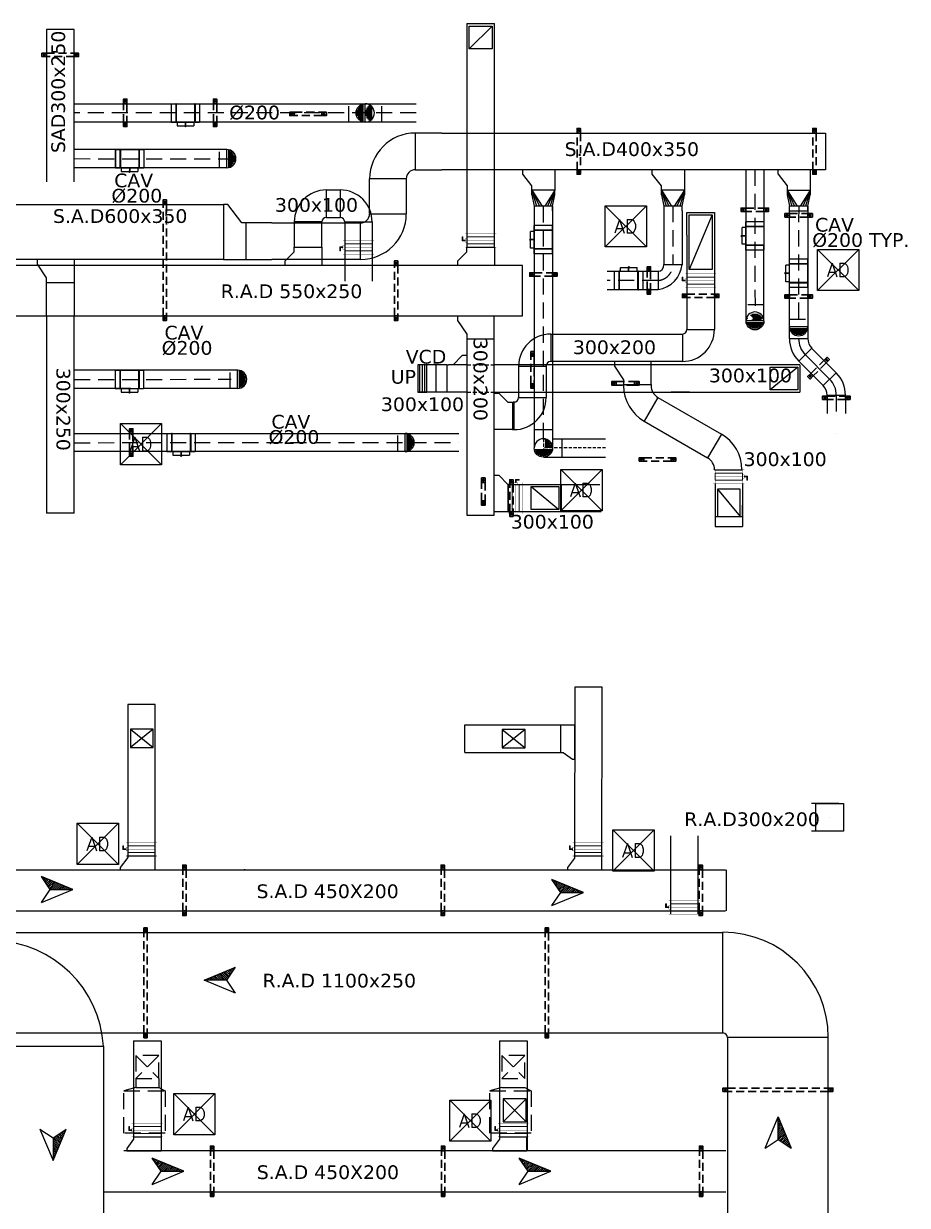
# Model space of a CAD drawing. Header units: millimetres. Extents: x -5691 to 38661, y 27321 to 65085.
# Drawn here: x 29012 to 38661, y 38248 to 51156 of the extents above; entities that cross this region are included whole.
import ezdxf
from ezdxf.enums import TextEntityAlignment as Align

# ---------------------------------------------------------------- set-up
doc = ezdxf.new("R2010")
doc.units = ezdxf.units.MM
doc.header["$LTSCALE"] = 700
doc.header["$MEASUREMENT"] = 0
for name, pattern in [('CENTER', [2, 1.25, -0.25, 0.25, -0.25]), ('CENTER2', [1.125, 0.75, -0.125, 0.125, -0.125]), ('HIDDEN', [0.375, 0.25, -0.125])]:
    doc.linetypes.add(name, pattern=pattern)
for name, color, linetype in [('Access Door', 7, 'Continuous'), ('ahu07', 3, 'CENTER'), ('ahu8r', 1, 'Continuous'), ('CAV', 4, 'Continuous'), ('duct size', 7, 'Continuous'), ('M-AC-DIFFUSER', 3, 'Continuous'), ('Return Ahu-03', 1, 'Continuous'), ('Return Ahu-05', 1, 'Continuous'), ('Supply Ahu-04', 3, 'Continuous'), ('Supply Ahu-05', 3, 'Continuous'), ('Supply Ahu-06', 3, 'Continuous')]:
    doc.layers.add(name, color=color, linetype=linetype)
doc.layers.add('SA-HANGERS', color=21, linetype='Continuous', lineweight=30)
doc.layers.add('VCD', color=1, linetype='Continuous', lineweight=20)
doc.styles.add('AC-TEXT', font='ROMANS.SHX', dxfattribs={"height": 200})
doc.styles.add('VERDANA', font='verdana.ttf')

# ---------------------------------------------------------------- blocks, each defined once
blk = doc.blocks.new('*U69')
for p, q in [((0, 0), (0, 37)), ((1100, 0), (1100, 37))]:
    blk.add_line(p, q)
for points in [[(0, 0), (-50, 0), (-50, 37), (0, 37)], [(1100, 37), (1150, 37), (1150, 0), (1100, 0)]]:
    blk.add_lwpolyline(points)
at = {"linetype": 'HIDDEN', "ltscale": 0.5}
for points in [[(0, 37), (1100, 37)], [(1100, 0), (0, 0)]]:
    blk.add_lwpolyline(points, dxfattribs=at)
for centre in [(-25, 18), (1125, 18)]:
    blk.add_circle(centre, 8.44)
blk = doc.blocks.new('*U23')
for p, q in [((0, 0), (0, 37)), ((1100, 0), (1100, 37))]:
    blk.add_line(p, q)
for points in [[(0, 0), (-50, 0), (-50, 37), (0, 37)], [(1100, 37), (1150, 37), (1150, 0), (1100, 0)]]:
    blk.add_lwpolyline(points)
at = {"linetype": 'HIDDEN', "ltscale": 0.5}
for points in [[(0, 37), (1100, 37)], [(1100, 0), (0, 0)]]:
    blk.add_lwpolyline(points, dxfattribs=at)
for centre in [(-25, 18), (1125, 18)]:
    blk.add_circle(centre, 8.44)
blk = doc.blocks.new('*U25')
for p, q in [((0, 0), (0, 37)), ((200, 0), (200, 37))]:
    blk.add_line(p, q)
for points in [[(0, 0), (-50, 0), (-50, 37), (0, 37)], [(200, 37), (250, 37), (250, 0), (200, 0)]]:
    blk.add_lwpolyline(points)
at = {"linetype": 'HIDDEN', "ltscale": 0.5}
for points in [[(0, 37), (200, 37)], [(200, 0), (0, 0)]]:
    blk.add_lwpolyline(points, dxfattribs=at)
for centre in [(-25, 18), (225, 18)]:
    blk.add_circle(centre, 8.44)
blk = doc.blocks.new('*U22')
for p, q in [((0, 0), (0, 37)), ((550, 0), (550, 37))]:
    blk.add_line(p, q)
for points in [[(0, 0), (-50, 0), (-50, 37), (0, 37)], [(550, 37), (600, 37), (600, 0), (550, 0)]]:
    blk.add_lwpolyline(points)
at = {"linetype": 'HIDDEN', "ltscale": 0.5}
for points in [[(0, 37), (550, 37)], [(550, 0), (0, 0)]]:
    blk.add_lwpolyline(points, dxfattribs=at)
for centre in [(-25, 18), (575, 18)]:
    blk.add_circle(centre, 8.44)
blk = doc.blocks.new('*U27')
for p, q in [((0, 0), (0, 37)), ((1216, 0), (1216, 37))]:
    blk.add_line(p, q)
for points in [[(0, 0), (-50, 0), (-50, 37), (0, 37)], [(1216, 37), (1266, 37), (1266, 0), (1216, 0)]]:
    blk.add_lwpolyline(points)
at = {"linetype": 'HIDDEN', "ltscale": 0.5}
for points in [[(0, 37), (1216, 37)], [(1216, 0), (0, 0)]]:
    blk.add_lwpolyline(points, dxfattribs=at)
for centre in [(-25, 18), (1241, 18)]:
    blk.add_circle(centre, 8.44)
blk = doc.blocks.new('*U28')
for p, q in [((0, 0), (0, 37)), ((300, 0), (300, 37))]:
    blk.add_line(p, q)
for points in [[(0, 0), (-50, 0), (-50, 37), (0, 37)], [(300, 37), (350, 37), (350, 0), (300, 0)]]:
    blk.add_lwpolyline(points)
at = {"linetype": 'HIDDEN', "ltscale": 0.5}
for points in [[(0, 37), (300, 37)], [(300, 0), (0, 0)]]:
    blk.add_lwpolyline(points, dxfattribs=at)
for centre in [(-25, 18), (325, 18)]:
    blk.add_circle(centre, 8.44)
blk = doc.blocks.new('*U29')
for p, q in [((0, 0), (0, 37)), ((200, 0), (200, 37))]:
    blk.add_line(p, q)
for points in [[(0, 0), (-50, 0), (-50, 37), (0, 37)], [(200, 37), (250, 37), (250, 0), (200, 0)]]:
    blk.add_lwpolyline(points)
at = {"linetype": 'HIDDEN', "ltscale": 0.5}
for points in [[(0, 37), (200, 37)], [(200, 0), (0, 0)]]:
    blk.add_lwpolyline(points, dxfattribs=at)
for centre in [(-25, 18), (225, 18)]:
    blk.add_circle(centre, 8.44)
blk = doc.blocks.new('*U30')
for p, q in [((0, 0), (0, 37)), ((400, 0), (400, 37))]:
    blk.add_line(p, q)
for points in [[(0, 0), (-50, 0), (-50, 37), (0, 37)], [(400, 37), (450, 37), (450, 0), (400, 0)]]:
    blk.add_lwpolyline(points)
at = {"linetype": 'HIDDEN', "ltscale": 0.5}
for points in [[(0, 37), (400, 37)], [(400, 0), (0, 0)]]:
    blk.add_lwpolyline(points, dxfattribs=at)
for centre in [(-25, 18), (425, 18)]:
    blk.add_circle(centre, 8.44)
blk = doc.blocks.new('*U32')
for p, q in [((0, 0), (0, 37)), ((300, 0), (300, 37))]:
    blk.add_line(p, q)
for points in [[(0, 0), (-50, 0), (-50, 37), (0, 37)], [(300, 37), (350, 37), (350, 0), (300, 0)]]:
    blk.add_lwpolyline(points)
at = {"linetype": 'HIDDEN', "ltscale": 0.5}
for points in [[(0, 37), (300, 37)], [(300, 0), (0, 0)]]:
    blk.add_lwpolyline(points, dxfattribs=at)
for centre in [(-25, 18), (325, 18)]:
    blk.add_circle(centre, 8.44)
blk = doc.blocks.new('*U33')
for p, q in [((0, 0), (0, 37)), ((200, 0), (200, 37))]:
    blk.add_line(p, q)
for points in [[(0, 0), (-50, 0), (-50, 37), (0, 37)], [(200, 37), (250, 37), (250, 0), (200, 0)]]:
    blk.add_lwpolyline(points)
at = {"linetype": 'HIDDEN', "ltscale": 0.5}
for points in [[(0, 37), (200, 37)], [(200, 0), (0, 0)]]:
    blk.add_lwpolyline(points, dxfattribs=at)
for centre in [(-25, 18), (225, 18)]:
    blk.add_circle(centre, 8.44)
blk = doc.blocks.new('*U31')
for p, q in [((0, 0), (0, 37)), ((300, 0), (300, 37))]:
    blk.add_line(p, q)
for points in [[(0, 0), (-50, 0), (-50, 37), (0, 37)], [(300, 37), (350, 37), (350, 0), (300, 0)]]:
    blk.add_lwpolyline(points)
at = {"linetype": 'HIDDEN', "ltscale": 0.5}
for points in [[(0, 37), (300, 37)], [(300, 0), (0, 0)]]:
    blk.add_lwpolyline(points, dxfattribs=at)
for centre in [(-25, 18), (325, 18)]:
    blk.add_circle(centre, 8.44)
blk = doc.blocks.new('*U34')
for p, q in [((0, 0), (0, 37)), ((300, 0), (300, 37))]:
    blk.add_line(p, q)
for points in [[(0, 0), (-50, 0), (-50, 37), (0, 37)], [(300, 37), (350, 37), (350, 0), (300, 0)]]:
    blk.add_lwpolyline(points)
at = {"linetype": 'HIDDEN', "ltscale": 0.5}
for points in [[(0, 37), (300, 37)], [(300, 0), (0, 0)]]:
    blk.add_lwpolyline(points, dxfattribs=at)
for centre in [(-25, 18), (325, 18)]:
    blk.add_circle(centre, 8.44)
blk = doc.blocks.new('*U35')
for p, q in [((0, 0), (0, 37)), ((200, 0), (200, 37))]:
    blk.add_line(p, q)
for points in [[(0, 0), (-50, 0), (-50, 37), (0, 37)], [(200, 37), (250, 37), (250, 0), (200, 0)]]:
    blk.add_lwpolyline(points)
at = {"linetype": 'HIDDEN', "ltscale": 0.5}
for points in [[(0, 37), (200, 37)], [(200, 0), (0, 0)]]:
    blk.add_lwpolyline(points, dxfattribs=at)
for centre in [(-25, 18), (225, 18)]:
    blk.add_circle(centre, 8.44)
blk = doc.blocks.new('*U83')
for p, q in [((0, 0), (0, 37)), ((200, 0), (200, 37))]:
    blk.add_line(p, q)
for points in [[(0, 0), (-50, 0), (-50, 37), (0, 37)], [(200, 37), (250, 37), (250, 0), (200, 0)]]:
    blk.add_lwpolyline(points)
at = {"linetype": 'HIDDEN', "ltscale": 0.5}
for points in [[(0, 37), (200, 37)], [(200, 0), (0, 0)]]:
    blk.add_lwpolyline(points, dxfattribs=at)
for centre in [(-25, 18), (225, 18)]:
    blk.add_circle(centre, 8.44)
blk = doc.blocks.new('*U68')
for p, q in [((0, 0), (0, 37)), ((450, 0), (450, 37))]:
    blk.add_line(p, q)
for points in [[(0, 0), (-50, 0), (-50, 37), (0, 37)], [(450, 37), (500, 37), (500, 0), (450, 0)]]:
    blk.add_lwpolyline(points)
at = {"linetype": 'HIDDEN', "ltscale": 0.5}
for points in [[(0, 37), (450, 37)], [(450, 0), (0, 0)]]:
    blk.add_lwpolyline(points, dxfattribs=at)
for centre in [(-25, 18), (475, 18)]:
    blk.add_circle(centre, 8.44)
blk = doc.blocks.new('AROW')
h = blk.add_hatch()
h.set_pattern_fill('ANSI31,_O', color=8, scale=33.381621)
h.set_pattern_definition([(45, (-361.5264, -565.2318), (-2.950546, 2.950546), [])])
h.paths.add_polyline_path([(34.3, 0), (-34.3, 0), (-61.1, 39.7)])
for p, q in [((-34.3, 0), (-61.1, 39.7)), ((34.3, 0), (-61.1, 39.7)), ((-61.1, -39.7), (-34.3, 0)), ((-61.1, -39.7), (34.3, 0)), ((-34.3, 0), (34.3, 0))]:
    blk.add_line(p, q)
blk = doc.blocks.new('*U89')
at = {"linetype": 'Continuous'}
for points in [[(-25, 20), (-25, 30), (-60, 30), (-60, 75), (-70, 75), (-70, 20), (-25, 20)], [(400, 75), (0, 75), (0, -25), (400, -25)]]:
    blk.add_lwpolyline(points, close=True, dxfattribs=at)
at = {"linetype": 'Continuous', "const_width": 5}
for points in [[(400, -75), (400, -75), (-25, -75), (0, -75), (0, 125), (-25, 125), (0, 125), (400, 125), (425, 125), (400, 125), (400, -75), (425, -75), (400, -75)], [(400, 25), (0, 25)]]:
    blk.add_lwpolyline(points, dxfattribs=at)
blk.add_lwpolyline([(0, 0), (0, 50), (-25, 50), (-25, 0)], close=True, dxfattribs=at)
blk = doc.blocks.new('A$C4D301BEB')
for p, q in [((-310, 200), (-260, 200)), ((-310, 0), (-310, 200)), ((-260, 0), (-260, 200)), ((-255, 200), (-55, 200)), ((-255, 0), (-255, 200)), ((-246, 200), (-246, 240)), ((-246, 240), (-64, 240)), ((-165, 242), (-155, 252)), ((-164, 241), (-165, 242)), ((-164, 241), (-157, 247)), ((-157, 200), (-157, 247)), ((-155, 252), (-145, 242)), ((-153, 200), (-153, 247)), ((-153, 247), (-146, 241)), ((-146, 241), (-145, 242)), ((-64, 200), (-64, 240)), ((-55, 0), (-55, 200)), ((-50, 200), (0, 200)), ((-50, 0), (-50, 200)), ((-50, 0), (-50, 200)), ((0, 0), (0, 200)), ((-310, 0), (-260, 0)), ((-255, 0), (-55, 0)), ((-50, 0), (0, 0))]:
    blk.add_line(p, q)
for centre, start, end in [((-257, 199), 19.4366, 160.5634), ((-52, 199), 19.4366, 160.5634), ((-257, 1), 199.4366, 340.5634), ((-52, 1), 199.4366, 340.5634)]:
    blk.add_arc(centre, 2.65, start, end)
blk = doc.blocks.new('*U110')
for p, q in [((0, 0), (0, 37)), ((200, 0), (200, 37))]:
    blk.add_line(p, q)
for points in [[(0, 0), (-50, 0), (-50, 37), (0, 37)], [(200, 37), (250, 37), (250, 0), (200, 0)]]:
    blk.add_lwpolyline(points)
at = {"linetype": 'HIDDEN', "ltscale": 0.5}
for points in [[(0, 37), (200, 37)], [(200, 0), (0, 0)]]:
    blk.add_lwpolyline(points, dxfattribs=at)
for centre in [(-25, 18), (225, 18)]:
    blk.add_circle(centre, 8.44)
blk = doc.blocks.new('*U111')
for p, q in [((0, 0), (0, 37)), ((200, 0), (200, 37))]:
    blk.add_line(p, q)
for points in [[(0, 0), (-50, 0), (-50, 37), (0, 37)], [(200, 37), (250, 37), (250, 0), (200, 0)]]:
    blk.add_lwpolyline(points)
at = {"linetype": 'HIDDEN', "ltscale": 0.5}
for points in [[(0, 37), (200, 37)], [(200, 0), (0, 0)]]:
    blk.add_lwpolyline(points, dxfattribs=at)
for centre in [(-25, 18), (225, 18)]:
    blk.add_circle(centre, 8.44)
blk = doc.blocks.new('AD')
at = {"layer": 'M-AC-DIFFUSER', "color": 2}
for p, q in [((225, 225), (-225, -225)), ((225, -225), (-225, 225))]:
    blk.add_line(p, q, dxfattribs=at)
blk.add_lwpolyline([(-225, 225), (225, 225), (225, -225), (-225, -225)], close=True, dxfattribs=at)
at = {"layer": 'M-AC-DIFFUSER', "color": 2, "style": 'AC-TEXT'}
blk.add_text('AD', height=150, dxfattribs=at).set_placement((0, 0), align=Align.MIDDLE_CENTER)
blk = doc.blocks.new('*U125')
at = {"linetype": 'Continuous'}
for points in [[(-25, 20), (-25, 30), (-60, 30), (-60, 75), (-70, 75), (-70, 20), (-25, 20)], [(400, 75), (0, 75), (0, -25), (400, -25)]]:
    blk.add_lwpolyline(points, close=True, dxfattribs=at)
at = {"linetype": 'Continuous', "const_width": 5}
for points in [[(400, -75), (400, -75), (-25, -75), (0, -75), (0, 125), (-25, 125), (0, 125), (400, 125), (425, 125), (400, 125), (400, -75), (425, -75), (400, -75)], [(400, 25), (0, 25)]]:
    blk.add_lwpolyline(points, dxfattribs=at)
blk.add_lwpolyline([(0, 0), (0, 50), (-25, 50), (-25, 0)], close=True, dxfattribs=at)
blk = doc.blocks.new('*U138')
at = {"layer": 'Supply Ahu-04', "color": 0, "linetype": 'CENTER2', "transparency": 16777216}
blk.add_line((-134, 134), (134, -134), dxfattribs=at)

msp = doc.modelspace()

# ---------------------------------------------------------------- linework, layer by layer
at = {"layer": 'ahu07'}
msp.add_line((36682, 41914.1, 3499.7), (36682, 41464.1, 3499.7), dxfattribs=at)
at = {"layer": 'ahu8r'}
for p, q in [((37913, 42635.6, 550), (37613, 42635.6, 550)), ((36074.4, 42285.6, 125), (36074.4, 41428.4, 125)), ((36374.4, 42285.6, 125), (36374.4, 41428.4, 125)), ((37913, 42335.6, 550), (37613, 42335.6, 550))]:
    msp.add_line(p, q, dxfattribs=at)
msp.add_lwpolyline([(37663, 42635.6), (37963, 42635.6), (37963, 42335.6), (37663, 42335.6)], close=True, dxfattribs=at)
at = {"layer": 'Return Ahu-03'}
for p, q in [((33852.5, 51156, -29.6), (33852.5, 48713.2, 175)), ((34127.5, 51129.6), (33877.5, 50879.6)), ((34152.5, 48713.2, 175), (34152.5, 51156, -29.6)), ((32317.1, 49039.7, 222.5), (32317.1, 49339.7, 222.5)), ((32467, 49339.7, 197.5), (32467.1, 49039.7, 197.5)), ((36254.3, 49020.1, 75), (36254.3, 49093.9, 75)), ((36254.3, 49093.9), (36554.3, 49093.9)), ((36554.3, 49093.9), (36554.3, 49021.1, 75)), ((32267.1, 48989.7, 222.5), (31967.1, 48989.7, 222.5)), ((31967.1, 48989.7, 151.8), (31967.1, 48713.2, 175)), ((32267.1, 48713.2, 175), (32267.1, 48989.7, 151.8)), ((32517.1, 48989.7, 212.4), (32817.1, 48989.7, 212.4)), ((32517.1, 48989.7, 212.4), (32517.1, 48341.7, 212.4)), ((32817.1, 48989.7, 197.5), (32817.1, 48341.7, 197.5)), ((36254.3, 48893.9), (36254.3, 49020.1, 75)), ((36554.3, 49021.1, 75), (36554.3, 48893.9, 75)), ((36254.1, 48843.9, 325), (36254.3, 48879.3, 110.3)), ((36254.2, 48843.9, 125), (36254.2, 47815.6, 160.4)), ((36254.3, 48879.3, 110.3), (36254.3, 48893.9)), ((36554.2, 48843.9, 125), (36554.2, 47815.5, 160.4)), ((36554.3, 48893.9), (36554.3, 48879.3, 110.3)), ((36554.3, 48879.3, 110.3), (36554.3, 48843.9, 110.3)), ((31967.1, 48663.2, 175), (31967.1, 48713.2, 175)), ((31967.1, 48713.2, 175), (32267.1, 48713.2, 175)), ((32267.1, 48713.2, 175), (32267.1, 48513.2, 100)), ((33852.5, 48663.2, 175), (33852.5, 48713.2, 175)), ((33852.5, 48713.2, 175), (34152.5, 48713.2, 175)), ((34152.5, 48713.2, 175), (34152.5, 48513.2, 100)), ((31867.1, 48563.2, 175), (31967.1, 48663.2, 175)), ((31867.1, 48513.2, 175), (31867.1, 48563.2, 175)), ((33752.5, 48563.2, 175), (33852.5, 48663.2, 175)), ((33752.5, 48513.2, 175), (33752.5, 48563.2, 175)), ((34457.7, 48513.2, 100), (27670.3, 48513.2, 100)), ((34457.7, 47963.2, 100), (34457.7, 48513.2, 100)), ((27670.3, 47963.2, 100), (34457.7, 47963.2, 100)), ((33750, 47963.2, 125), (33750, 47913.2, 125)), ((33750, 47913.2, 125), (33850, 47763.2, 125)), ((34150, 47713.2, 125), (34150, 47963.2, 100)), ((33850, 47763.2, 125), (33850, 45785.5, 125)), ((34766.8, 47764.5, 250), (36204.2, 47764.5, 250)), ((34766.8, 47764.5, 250), (34766.8, 47464.5, 250)), ((36204.2, 47765.6, 279.9), (36204.2, 47465.6, 279.9)), ((36254.2, 47815.6, 279.9), (36554.2, 47815.5, 279.9)), ((33850, 47713.2, 125), (34150, 47713.2, 125)), ((34150, 45785.5, 125), (34150, 47713.2, 125)), ((33800, 47530), (33700, 47430)), ((33850, 47530), (33800, 47530)), ((33633.2, 47430), (33650, 47430)), ((33700, 47430), (33650, 47430)), ((33850, 47430), (33676.6, 47430)), ((37488.8, 47430), (34150, 47430)), ((34416.8, 47414.5, 250), (34716.8, 47414.5, 250)), ((34416.8, 47414.5, 265.2), (34416.8, 47071, 235.1)), ((34716.8, 47414.5, 265.2), (34716.8, 47071, 235.1)), ((35462.2, 47465, 25), (35462.2, 47415, 25)), ((35462.2, 47415, 25), (35562.2, 47265, 25)), ((35862.2, 47215, 25), (35862.2, 47465)), ((37463.8, 47405), (37163.8, 47155)), ((37488.8, 47430), (37488.8, 47130)), ((34150, 47130), (37488.8, 47130)), ((34150, 47121, 250), (34200, 47121, 250)), ((34200, 47121, 250), (34300, 47021, 250)), ((35562.2, 47215, 25), (35862.2, 47215, 25)), ((36282.8, 47130), (36082.8, 47130)), ((34300, 47021, 250), (34350, 47021, 250)), ((34350, 47021, 250), (34350, 46721, 250)), ((34374.1, 47021, 125), (34357.3, 47021, 125)), ((34366.8, 46721, 250), (34366.8, 47021, 250)), ((34416.8, 47071, 235.1), (34716.8, 47071, 235.1)), ((34350, 46721, 250), (34150, 46721, 250)), ((34350, 46721, 250), (34366.8, 46721, 250)), ((36630.4, 46672.9), (36480.2, 46412.7)), ((34150, 46223.5, 175), (34200, 46223.5, 175)), ((34200, 46223.5, 175), (34300, 46123.5, 175)), ((36562.1, 46283.2), (36862.1, 46283.2)), ((34300, 46123.5, 175), (35301.6, 46123.5, -63.4)), ((34300, 46123.5, 175), (34300, 45823.5, 175)), ((34554.3, 46098.5), (34854.7, 45848.5)), ((34754.7, 46123.5, -63.4), (34772.5, 46123.5, 35.4)), ((34772.5, 46123.5, 35.4), (34779.7, 46123.5, -88.4)), ((34779.7, 46123.5, -88.4), (34843.1, 46123.5, 0)), ((34843.1, 46123.5, 0), (34879.7, 46123.5, 0)), ((34879.7, 46123.5, 0), (34879.7, 45823.5, 0)), ((36562.1, 45895.7, 275), (36562.1, 45878.1, 150)), ((36562.1, 45878.1, 150), (36562.1, 45870.8, 150)), ((36562.1, 45870.8, 150), (36562.1, 45807.4, 0)), ((36862.1, 45878, 273.7), (36862.1, 45895.8, 175)), ((36862.1, 45870.8, 150), (36862.1, 45878, 273.7)), ((33850, 45785.5, 125), (34150, 45785.5, 125)), ((34350, 45823.5, 175), (34150, 45823.5, 175)), ((35319.3, 45823.5, 35.4), (34350, 45823.5, 175)), ((34779.8, 45823.5, -88.4), (34772.5, 45823.5, 35.4)), ((34843.2, 45823.5, -0.1), (34779.8, 45823.5, -88.4)), ((34879.8, 45823.5, -88.4), (34843.2, 45823.5, -0.1)), ((36562.1, 45807.4, 0), (36562.1, 45770.8, 0)), ((36562.1, 45770.8, 0), (36862.1, 45770.8, 0)), ((36862.1, 45770.8, 150), (36862.1, 45807.5, 238.4)), ((26550.8, 41228.4, 270), (36647.8, 41228.4, 100)), ((36647.8, 40130.4, 100), (36647.8, 41230.4, 100)), ((36647.8, 40128.4, 0.3), (26800.8, 40128.4, 274.8)), ((36697.8, 40080.4, 100), (36697.8, 31284.3, 100)), ((37797.8, 40080.4, 100), (36697.8, 40080.4, 100)), ((37797.8, 31284.3, 100), (37797.8, 40080.4, 100))]:
    msp.add_line(p, q, dxfattribs=at)
at = {"layer": 'Return Ahu-03', "ltscale": 8}
for p, q in [((33852.5, 51156, -29.6), (34152.5, 51156, -29.6)), ((32317.1, 49339.7, 197.5), (32467.1, 49339.7, 197.5)), ((36528.9, 49068.9), (36279.3, 48469.6)), ((32317.1, 49039.7, 197.5), (32467.1, 49039.7, 197.5)), ((33633.2, 47430), (33314.1, 47430)), ((33333.2, 47430), (33333.2, 47130)), ((33364.1, 47430), (33364.1, 47130)), ((33389.1, 47430), (33389.1, 47130)), ((33514.1, 47430), (33514.1, 47130)), ((33633.2, 47430), (33633.2, 47130)), ((36204.2, 47465.6), (34766.8, 47464.5)), ((35562.2, 47265, 25), (35562.2, 47215, 25)), ((33850, 47130), (33314.1, 47130)), ((35562.2, 47202.5), (35562.2, 47215, 25)), ((35862.2, 47215, 25), (35862.2, 47202.5)), ((35937.2, 47072.6), (35787.2, 46812.8)), ((35937.2, 47072.6), (36630.2, 46672.5)), ((35787.2, 46812.8), (36480.2, 46412.7)), ((36555.4, 46283.2), (36855.4, 46283.2)), ((36562.1, 46133.4), (36562.1, 45664.4)), ((36862, 46133.4), (36862, 45664.4)), ((36587.1, 46070.6), (36837.1, 45770.8)), ((36562.1, 45664.4), (36862, 45664.4))]:
    msp.add_line(p, q, dxfattribs=at)
at = {"layer": 'Return Ahu-03', "linetype": 'HIDDEN', "ltscale": 0.25}
for p, q in [((33850, 47430), (34150, 47430, 125)), ((33850, 47130), (34150, 47130, 125))]:
    msp.add_line(p, q, dxfattribs=at)
at = {"layer": 'Return Ahu-03', "extrusion": (-4.33333e-06, 0, 1)}
msp.add_line((36862.1, 45807.5, 238.4), (36862.1, 45870.9, 238.4), dxfattribs=at)
at = {"layer": 'Return Ahu-03'}
for points in [[(33877.5, 51129.6), (34127.5, 51129.6), (34127.5, 50879.6), (33877.5, 50879.6)], [(37163.8, 47405), (37463.8, 47405), (37463.8, 47155), (37163.8, 47155)], [(34554.3, 46098.5), (34854.3, 46098.5), (34854.8, 45848.5), (34554.8, 45848.5)]]:
    msp.add_lwpolyline(points, close=True, dxfattribs=at)
at = {"layer": 'Return Ahu-03', "ltscale": 8}
for points in [[(36279.3, 49068.9), (36528.9, 49068.9), (36528.9, 48469.6), (36279.3, 48469.6)], [(33314.1, 47430), (33314.1, 47130), (33414.1, 47130), (33414.1, 47430)], [(36587.1, 45770.6), (36837.1, 45770.6), (36837.1, 46070.6), (36587.1, 46070.6)]]:
    msp.add_lwpolyline(points, close=True, dxfattribs=at)
at = {"layer": 'Return Ahu-03'}
for centre, radius, start, end in [((32317.1, 48989.7, 197.5), 350, 90, 180), ((32467.1, 48989.7, 197.5), 350, 0, 90.00318), ((32317.1, 48989.7, 197.5), 50, 90, 180), ((32467.1, 48989.7, 197.5), 50, 0, 90), ((34766.8, 47414.5, 250), 350, 90, 180), ((36204.3, 47815.5, 279.9), 350, 269.99421, 0.00677), ((36204.2, 47815.6, 279.9), 50, 270, 0), ((34766.8, 47414.5, 235.1), 50, 90, 180), ((34366.8, 47071, 235.1), 50, 270, 0), ((34366.8, 47071, 235.1), 350, 269.99682, 360), ((36647.8, 40080.4, 100), 1150, 360, 90), ((36647.8, 40080.4, 100), 50, 360, 90)]:
    msp.add_arc(centre, radius, start, end, dxfattribs=at)
at = {"layer": 'Return Ahu-03', "ltscale": 8}
for centre, radius, start, end in [((36012.2, 47202.5), 450, 180, 240), ((36012.2, 47202.5), 150, 180, 240), ((36405.4, 46283.2), 450, 0, 60), ((36405.4, 46283.2), 150, 0, 60)]:
    msp.add_arc(centre, radius, start, end, dxfattribs=at)
at = {"layer": 'Return Ahu-05', "extrusion": (0, 0, -1)}
msp.add_line((37813, 42485.6), (37813, 42485.6, 25), dxfattribs=at)
at = {"layer": 'Supply Ahu-04'}
for p, q in [((29561.9, 51092.1, 500), (29261.9, 51092.1, 500)), ((29261.9, 51092.1, 500), (29261.9, 49429.3, 500)), ((29561.9, 49429.3, 500), (29561.9, 51092.1, 500)), ((29561.9, 50281, 625), (33298.8, 50281, 625)), ((33298.8, 50081, 625), (29561.9, 50081, 625)), ((33289.7, 49560.7, 450), (33289.7, 49960.7, 450)), ((33577.2, 49960.7, 125), (33289.7, 49960.7, 450)), ((33577.2, 49960.7, 450), (37769.1, 49960.7, 450)), ((37769.1, 49960.7, 450), (37769.1, 49560.7, 450)), ((31230, 49780.9, 625), (29561.9, 49781, 1173.6)), ((30011.9, 49781, 625), (30011.9, 49581, 625)), ((31233.9, 49581, -366.2), (29561.9, 49581, 936.7)), ((33189.7, 49460.7, 450), (32789.7, 49460.7, 450)), ((32789.7, 49087.2, 450), (32789.7, 49460.7, 450)), ((33189.7, 49460.7, 450), (33189.7, 49079.3, 450)), ((33289.7, 49560.7, 450), (33577.2, 49560.7, 125)), ((37769.1, 49560.7, 450), (33577.2, 49560.7, 450)), ((34462.1, 49510.7, 450), (34462.1, 49560.7, 425)), ((34562.1, 49385.7, 450), (34462.1, 49510.7, 450)), ((34812.1, 49560.7, 450), (34812.1, 49335.7, 450)), ((35876.4, 49510.7, 450), (35876.4, 49560.7, 425)), ((35976.4, 49385.7, 450), (35876.4, 49510.7, 450)), ((36226.4, 49560.7, 450), (36226.4, 49335.7, 450)), ((36895.7, 49560.7, 989.2), (36895.9, 47897.4, 260.9)), ((37095, 47908.7, -628.1), (37096.1, 49560.7, 1483.2)), ((37245.5, 49560.7, 931.6), (37245.5, 49510.7, 931.6)), ((37249.5, 49510.7, 450), (37349.5, 49385.7, 450)), ((37599.5, 49560.7, 450), (37599.5, 49285.7, 450)), ((34562.1, 49285.7, 450), (34562.1, 49385.7, 450)), ((34812.1, 49335.7, 450), (34562.1, 49335.7, 450)), ((34562.1, 49335.7, 425), (34672.4, 49160.7, 557.3)), ((34562.1, 49335.7, 425), (34642.9, 49160.7, 547.3)), ((34562.1, 49335.7, 425), (34613.3, 49160.7, 537.2)), ((34812.1, 49335.7, 425), (34701.8, 49160.7, 557.3)), ((34812.1, 49335.7, 425), (34731.4, 49160.7, 547.3)), ((34812.1, 49335.7, 425), (34760.9, 49160.7, 537.2)), ((34811.8, 49284.3, 451.1), (34812.1, 49335.7, 450)), ((35976.4, 49285.7, 450), (35976.4, 49385.7, 450)), ((36226.4, 49335.7, 450), (35976.4, 49335.7, 450)), ((35976.4, 49335.7, 425), (36086.7, 49160.7, 557.3)), ((35976.4, 49335.7, 425), (36057.2, 49160.7, 547.3)), ((35976.4, 49335.7, 425), (36027.6, 49160.7, 537.2)), ((36226.4, 49335.7, 425), (36116.1, 49160.7, 557.3)), ((36226.4, 49335.7, 425), (36145.7, 49160.7, 547.3)), ((36226.4, 49335.7, 425), (36175.2, 49160.7, 537.2)), ((36226.4, 49335.7, 425), (36226.4, 49285.7, 450)), ((37349.5, 49385.7, 450), (37349.5, 49285.7, 450)), ((37349.5, 49335.7, 450), (37599.5, 49335.7, 450)), ((37349.5, 49335.7, 450), (37459.8, 49160.7, 582.3)), ((37349.5, 49335.7, 450), (37430.3, 49160.7, 572.3)), ((37349.5, 49335.7, 450), (37400.7, 49160.7, 562.2)), ((37599.5, 49335.7, 450), (37489.2, 49160.7, 582.3)), ((37599.5, 49335.7, 450), (37518.8, 49160.7, 572.3)), ((37599.5, 49335.7, 450), (37548.3, 49160.7, 562.2)), ((34562.1, 49285.7, 450), (34587.1, 49160.7, 550)), ((34787.1, 49160.7, 550), (34812.1, 49285.7, 450)), ((35976.4, 49285.7, 450), (36001.4, 49160.7, 550)), ((36201.4, 49160.7, 550), (36226.4, 49285.7, 450)), ((37349.5, 49285.7, 450), (37374.5, 49160.7, 525)), ((37574.5, 49160.7, 625), (37599.5, 49285.7, 450)), ((28488.4, 49179.4, 450), (31192.6, 49179.5, 450)), ((32789.7, 49079.3, 450), (33189.7, 49079.3, 450)), ((34587.1, 49160.7, 550), (34587.1, 49110.7, 550)), ((34787.1, 49160.7, 550), (34587.1, 49160.7, 550)), ((34587.1, 49110.7, 475), (34587.1, 46520.8, 475)), ((34787.1, 49160.8, 475), (34787.1, 46520.8, 475)), ((34787.1, 49110.7, 550), (34787.1, 49160.7, 550)), ((36001.4, 49160.7, 550), (36001.4, 49110.7, 550)), ((36201.4, 49160.7, 550), (36001.4, 49160.7, 550)), ((36001.4, 49110.7, 550), (36001.4, 48521.9, 205.7)), ((36201.4, 49110.7, 550), (36201.4, 49160.7, 550)), ((36201.4, 49110.7, 550), (36201.4, 48521.9, 205.7)), ((37373.6, 47715.8, 460.7), (37374.2, 49162.3, 1016.3)), ((37574.5, 49160.7, 625), (37374.5, 49160.7, 525)), ((37374.5, 49110.7, 625), (37574.5, 49110.7, 625)), ((37574.3, 49160.7, 1148), (37573.6, 47715.8, 438)), ((37574.5, 49110.7, 625), (37574.5, 49160.7, 625)), ((31721.2, 48979.3, 175), (32689.7, 48979.3, 450)), ((32689.7, 48579.3, 450), (32689.7, 48979.3, 450)), ((31192.6, 48579.3, 450), (28488.4, 48579.3, 450)), ((32689.7, 48579.3, 450), (31721.2, 48579.3, 450)), ((35383.8, 48451.1, 141.4), (35941.3, 48451.1, 70.5)), ((35941.3, 48451.1, 70.5), (35941.3, 48251.1, 70.5)), ((36001.4, 48524.7, 150), (36201.4, 48524.7, 150)), ((35383.8, 48251.1, 150), (35941.4, 48251.1, 150)), ((29261.9, 47963.2, 100), (29261.9, 45809.1, 500)), ((29561.9, 45809.1, 500), (29561.9, 47963.2, 100)), ((31350.5, 47370.4, -296.7), (29561.9, 47370.5, 1306)), ((30180.5, 47370.4, 520.4), (30011.9, 47370.4, 625)), ((30180.5, 47170.5, 495.8), (29561.9, 47170.5, 861.4)), ((31347.9, 47171.3, -828), (30321.9, 47170.5, 625)), ((37785.9, 47096.1, 1166.7), (37785.5, 46897.5, -108)), ((37985, 47095.4, 1860.6), (37985.3, 46897.5, -300.3)), ((29561.9, 46680.5, 100), (33763.4, 46680.5, 100)), ((34787.1, 46620.9, 475), (35365.8, 46620.9, 431.3)), ((30405.5, 46480.5, 100), (29561.9, 46480.5, 100)), ((33763.4, 46480.5, 100), (30011.9, 46480.5, 100)), ((34691.5, 46420.9, 482.2), (35365.8, 46420.9, 431.3)), ((29561.9, 45809.1, 500), (29261.9, 45809.1, 500))]:
    msp.add_line(p, q, dxfattribs=at)
at = {"layer": 'Supply Ahu-04', "ltscale": 600}
for p, q in [((31242.6, 49179.3, 450), (31192.6, 49179.3, 450)), ((31192.6, 49179.3, 450), (31192.6, 48579.3, 450)), ((31392.6, 48979.3, 800), (31242.6, 49179.3, 450)), ((31721.2, 48979.3, 450), (31392.6, 48979.3, 450)), ((31442.6, 48579.3, 450), (31442.6, 48979.3, 450)), ((29161.9, 48529.4, 500), (29161.9, 48579.3, 450)), ((29561.9, 48579.3, 450), (29561.9, 47963.2, 464.5)), ((31192.6, 48579.3, 450), (31721.2, 48579.3, 450)), ((29261.9, 48379.4, 500), (29161.9, 48529.4, 500)), ((29261.9, 48329.4, 500), (29261.9, 48379.4, 500)), ((29261.9, 48329.4, 500), (29261.9, 48379.4, 500)), ((29261.9, 47963.2, 500), (29261.9, 48329.4, 500)), ((29261.9, 48329.4, 500), (29561.9, 48329.4, 500))]:
    msp.add_line(p, q, dxfattribs=at)
at = {"layer": 'Supply Ahu-04', "extrusion": (0, -1, 0)}
msp.add_line((34787.1, 48258.7, 1185.9), (34787.1, 48258.7, 949.7), dxfattribs=at)
at = {"layer": 'Supply Ahu-04', "ltscale": 8}
for p, q in [((37373.6, 47715.8, 1166.7), (37573.6, 47715.8, 1166.7)), ((37617.6, 47609.5, 1166.7), (37474.7, 47469.5, 1166.7)), ((37615.7, 47610.5, 1166.7), (37882.9, 47343.3, 1166.7)), ((37474.7, 47469.5, 1166.7), (37741.9, 47202.3, 1166.7)), ((37741.9, 47202.3, 1166.7), (37882.9, 47343.3, 1166.7)), ((37785.9, 47096.1, 1166.7), (37985.2, 47096.1, 1166.7)), ((34587.1, 46720.8, 950), (34787.1, 46720.8, 950)), ((34887, 46619.3, 475), (34887.2, 46419.1, 475))]:
    msp.add_line(p, q, dxfattribs=at)
at = {"layer": 'Supply Ahu-04', "extrusion": (-1, 0, 0)}
msp.add_line((37886.1, 46680, 550), (37886.1, 46680), dxfattribs=at)
at = {"layer": 'Supply Ahu-04'}
for centre, radius, start, end in [((33289.7, 49460.7, 450), 500, 90, 180), ((33289.7, 49460.7, 450), 100, 90, 180), ((32689.7, 49079.3, 450), 100, 270, 0), ((32689.7, 49079.3, 450), 500, 270, 0), ((35895.3, 48555.2, 150), 307.6, 278.62181, 354.32131)]:
    msp.add_arc(centre, radius, start, end, dxfattribs=at)
at = {"layer": 'Supply Ahu-04', "extrusion": (-0.622122, -0.28095, 0.730774)}
msp.add_arc((-29459.4, 38589.4, -35920.7), 100, 341.753, 58.31238, dxfattribs=at)
at = {"layer": 'Supply Ahu-04', "ltscale": 8}
for centre, radius, start, end in [((37723.6, 47715.6, 1166.7), 350, 179.97059, 225), ((37723.6, 47715.6, 1166.7), 249.7, 179.97059, 225), ((37723.6, 47715.6, 1166.7), 150, 179.97059, 225), ((37635.9, 47096.3, 1166.7), 249.7, 359.9438, 45), ((37635.9, 47096.3, 1166.7), 349.3, 359.9438, 45), ((37635.9, 47096.3, 1166.7), 150, 359.9438, 45)]:
    msp.add_arc(centre, radius, start, end, dxfattribs=at)
at = {"layer": 'Supply Ahu-05', "linetype": 'HIDDEN'}
for p, q in [((32561.3, 50081, 625), (32561.3, 50281, 625)), ((32921.3, 50081, 625), (32921.3, 50281, 625)), ((31150, 49581), (31150, 49781)), ((37095.1, 48084.7, -893.9), (36895.9, 48084.7, -893.9)), ((37373.7, 47926.7, 541.7), (37573.7, 47926.7, 541.7)), ((31268.2, 47171.3, -1450.4), (31268.2, 47370.5, -1450.4)), ((33097.5, 46480.5, 225), (33097.5, 46680.5, 225)), ((30486.6, 39884.4), (30236.6, 39634.4)), ((30236.6, 39884.4), (30486.6, 39634.4)), ((34483.2, 39884.4), (34233.2, 39634.4)), ((34233.2, 39884.4), (34483.2, 39634.4)), ((30236.6, 39534.4), (30105.7, 39498.9)), ((30486.6, 39534.4), (30555.3, 39498.9)), ((34233.2, 39534.4), (34102.2, 39498.9)), ((34483.2, 39534.4), (34551.8, 39498.9))]:
    msp.add_line(p, q, dxfattribs=at)
at = {"layer": 'Supply Ahu-05'}
for p, q in [((32658.6, 50147.2, 625), (32658.6, 50214.7, 625)), ((32670.1, 50124.7, 625), (32670.1, 50237.2, 625)), ((32681.5, 50110.7, 625), (32681.5, 50251.2, 625)), ((32693, 50100.7, 625), (32693, 50261.1, 625)), ((32704.8, 50093.2, 625), (32704.8, 50268.7, 625)), ((32719.8, 50086.5, 625), (32719.8, 50275.3, 625)), ((32741.3, 50080.9, 625), (32741.3, 50280.9, 625)), ((32741.3, 50080.9, 625), (32741.3, 50280.9, 625)), ((32751.2, 50147.2, 625), (32751.2, 50214.7, 625)), ((32762.6, 50124.7, 625), (32762.6, 50237.2, 625)), ((32774.1, 50110.7, 625), (32774.1, 50251.2, 625)), ((32785.5, 50100.7, 625), (32785.5, 50261.1, 625)), ((32797.4, 50098.1, 625), (32797.4, 50263.7, 625)), ((32812.3, 50110.5, 625), (32812.3, 50251.3, 625)), ((31230, 49580.9, 625), (31230, 49780.9, 625)), ((31230, 49580.9, 625), (31230, 49780.9, 625)), ((31251.6, 49586.5, 625), (31251.6, 49775.3, 625)), ((31266.5, 49593.2, 625), (31266.5, 49768.7, 625)), ((31278.3, 49600.7, 625), (31278.3, 49761.1, 625)), ((31289.8, 49610.7, 625), (31289.8, 49751.2, 625)), ((31301.2, 49624.7, 625), (31301.2, 49737.2, 625)), ((31312.7, 49647.2, 625), (31312.7, 49714.7, 625)), ((37095, 47908.7, -628.1), (36899.8, 47908.7, -628.1)), ((37095, 47908.7, -628.1), (36899.8, 47908.7, -628.1)), ((37089.6, 47887.7, -628.1), (36905.3, 47887.7, -628.1)), ((37083.1, 47873.1, -628.1), (36911.8, 47873.1, -628.1)), ((37075.7, 47861.6, -628.1), (36919.2, 47861.6, -628.1)), ((37066, 47850.4, -628.1), (36928.9, 47850.4, -628.1)), ((37052.4, 47839.2, -628.1), (36942.5, 47839.2, -628.1)), ((37030.4, 47828, -628.1), (36964.5, 47828, -628.1)), ((37373.6, 47846.7, 1166.7), (37573.6, 47846.7, 1166.7)), ((37373.6, 47846.7, 1166.7), (37573.6, 47846.7, 1166.7)), ((37379.2, 47825.2, 1166.7), (37568, 47825.2, 1166.7)), ((37385.9, 47810.3, 1166.7), (37561.4, 47810.3, 1166.7)), ((37393.4, 47798.5, 1166.7), (37553.8, 47798.5, 1166.7)), ((37403.4, 47787, 1166.7), (37543.9, 47787, 1166.7)), ((37417.4, 47775.5, 1166.7), (37529.9, 47775.5, 1166.7)), ((37439.9, 47764.1, 1166.7), (37507.4, 47764.1, 1166.7)), ((31347.9, 47171.3, -828), (31347.9, 47370.4, -828)), ((31347.9, 47171.3, -828), (31347.9, 47370.4, -828)), ((31369.3, 47176.8, -828), (31369.3, 47364.9, -828)), ((31384.2, 47183.4, -828), (31384.2, 47358.3, -828)), ((31395.9, 47191, -828), (31395.9, 47350.7, -828)), ((31407.4, 47200.9, -828), (31407.4, 47340.8, -828)), ((31418.8, 47214.8, -828), (31418.8, 47326.9, -828)), ((31430.2, 47237.2, -828), (31430.2, 47304.5, -828)), ((33177.5, 46480.4, 850), (33177.5, 46680.4, 850)), ((33177.5, 46480.4, 850), (33177.5, 46680.4, 850)), ((33199, 46486, 850), (33199, 46674.8, 850)), ((33214, 46492.7, 850), (33214, 46668.2, 850)), ((33225.8, 46500.2, 850), (33225.8, 46660.6, 850)), ((33237.2, 46510.2, 850), (33237.2, 46650.6, 850)), ((33248.7, 46524.1, 850), (33248.7, 46636.7, 850)), ((33260.2, 46546.6, 850), (33260.2, 46614.2, 850)), ((34708.6, 46615.2, 475), (34708.6, 46520.8, 475)), ((34723.6, 46608.6, 475), (34723.6, 46520.8, 475)), ((34735.4, 46601, 475), (34735.4, 46520.8, 475)), ((34781.5, 46499.4, 475), (34592.7, 46499.4, 475)), ((34774.9, 46484.5, 475), (34599.3, 46484.5, 475)), ((34767.3, 46472.7, 475), (34606.9, 46472.7, 475)), ((34746.8, 46591.1, 475), (34746.8, 46520.8, 475)), ((34758.3, 46577.1, 475), (34758.3, 46520.8, 475)), ((34769.8, 46554.6, 475), (34769.8, 46520.8, 475)), ((34757.3, 46461.2, 475), (34616.9, 46461.2, 475)), ((34743.4, 46449.7, 475), (34630.8, 46449.7, 475)), ((34720.9, 46438.3, 475), (34653.3, 46438.3, 475)), ((35028.7, 43909.4, 2764.1), (35025.3, 42038.8, 2636)), ((35328.7, 43909.4, 2764.1), (35028.7, 43909.4, 2764.1)), ((35325.3, 41913.8, 2636), (35328.7, 43909.4, 2764.1)), ((30148.3, 43716.9, -128.1), (30148.3, 42046.9, -128.1)), ((30448.3, 43716.9), (30148.3, 43716.9)), ((30448.3, 41913.8, -128.1), (30448.3, 43716.9, -128.1)), ((30427.1, 43447.8), (30177.1, 43247.8)), ((30177.1, 43447.8), (30427.1, 43247.8)), ((33828.7, 43494.9), (35028.7, 43494.9)), ((33828.7, 43194.9), (33828.7, 43494.9)), ((34486.6, 43444.9), (34236.6, 43244.9)), ((34236.6, 43444.9), (34486.6, 43244.9)), ((34878.7, 43194.9), (34878.7, 43494.9)), ((35028.7, 43119.9), (35028.7, 43494.9)), ((33828.7, 43194.9), (34903.7, 43194.9)), ((34903.7, 43194.9), (35003.7, 43119.9)), ((35003.7, 43119.9), (35028.7, 43119.9)), ((30148.3, 42046.9, 931.5), (30067.2, 41938.8, 931.5)), ((30142.2, 42063.8, 931.5), (30442.2, 42063.8, 931.5)), ((35025.3, 42038.8, 2636), (34950.3, 41938.8, 2636)), ((35025.3, 42063.8, 2636), (35325.3, 42063.8, 2636)), ((28691.2, 41913.8, 306), (36674.6, 41913.8, 3499.7)), ((30067.2, 41938.8, 931.5), (30067.2, 41913.8, 931.5)), ((30067.2, 41913.8, 931.5), (30442.2, 41913.8, 931.5)), ((34950.3, 41938.8, 2636), (34950.3, 41913.8, 2636)), ((34950.3, 41913.8, 2636), (35325.3, 41913.8, 2636)), ((28726.8, 41463.8, 130.3), (36674.6, 41463.8, 3499.7)), ((30211.6, 40045), (30511.6, 40045)), ((30211.6, 40045), (30211.6, 38970)), ((30511.6, 40045), (30511.6, 38845)), ((34208.2, 40045), (34208.2, 38995)), ((34208.2, 40045), (34508.2, 40045)), ((34508.2, 40045), (34508.2, 38845)), ((29882.2, 39988.3, 59.3), (29882.2, 33399.2, 475)), ((30236.6, 39634.4), (30236.6, 39534.4)), ((30486.6, 39634.4), (30486.6, 39534.4)), ((30236.6, 39534.4), (30486.6, 39534.4)), ((34233.2, 39534.4), (34483.2, 39534.4)), ((34499.1, 39410), (34249.1, 39160)), ((34249.1, 39410), (34499.1, 39160)), ((30211.6, 38995), (30511.6, 38995)), ((34207.8, 38995, 1222.7), (34207.8, 38970, 1222.7)), ((34207.8, 38995, 1222.7), (34507.8, 38995, 1222.7)), ((34507.8, 38845, 1222.7), (34507.8, 38995, 1222.7)), ((30211.6, 38970), (30136.6, 38870)), ((30136.6, 38870), (30136.6, 38845)), ((34207.8, 38970, 1222.7), (34132.8, 38870, 1222.7)), ((34132.8, 38870, 1222.7), (34132.8, 38845, 1222.7)), ((36677.8, 38845, 1049.7), (30107.2, 38845, 1496.2)), ((30136.6, 38845), (30511.6, 38845)), ((30137, 38845, -1222.7), (30512, 38845, -1222.7)), ((30137, 38845, -1222.7), (30137, 38845, -1222.7)), ((34132.8, 38845, 1222.7), (34507.8, 38845, 1222.7)), ((29882.2, 38395, 1706), (36677.8, 38395, 1049.7))]:
    msp.add_line(p, q, dxfattribs=at)
at = {"layer": 'Supply Ahu-05', "linetype": 'HIDDEN', "ltscale": 0.6}
for p, q in [((37078.3, 47932.9, -628.1), (36916.6, 47932.9, -628.1)), ((37075.7, 47944.4, -628.1), (36919.2, 47944.4, -628.1)), ((37066.2, 47918.3, -628.1), (36928.7, 47918.3, -628.1)), ((37066, 47955.6, -628.1), (36928.9, 47955.6, -628.1)), ((37052.4, 47966.8, -628.1), (36942.5, 47966.8, -628.1)), ((37030.4, 47978, -628.1), (36964.5, 47978, -628.1))]:
    msp.add_line(p, q, dxfattribs=at)
at = {"layer": 'Supply Ahu-05', "linetype": 'HIDDEN', "ltscale": 0.2}
msp.add_line((34687.1, 46620.8, 475), (34687.1, 46420.8, 475), dxfattribs=at)
at = {"layer": 'Supply Ahu-05', "linetype": 'HIDDEN'}
for points in [[(33298.8, 50181), (29561.9, 50181)], [(34687.1, 46620.9), (34687.1, 49160.7)], [(29561.9, 46578.6), (33763.4, 46580.5)]]:
    msp.add_lwpolyline(points, dxfattribs=at)
for points, elevation in [([(29561.9, 49681), (31330, 49680.9)], 625), ([(36995.2, 49560.7), (36997.7, 48006.4)], 860.9), ([(37474.5, 49160.7), (37473.6, 47846.7)], 575), ([(29561.9, 47270.2), (31278.1, 47270.8)], 625)]:
    msp.add_lwpolyline(points, dxfattribs=dict(at, elevation=elevation))
for points, elevation in [([(36101.4, 49160.7), (36101.4, 48524.7, -0.390491), (35941.3, 48351.1), (35383.8, 48351.1)], 550), ([(37885.5, 47096.1, -0.0010454), (37885.4, 47095.4), (37885.3, 46897.5)], 575)]:
    msp.add_lwpolyline(points, format="xyb", dxfattribs=dict(at, elevation=elevation))
at = {"layer": 'Supply Ahu-05', "linetype": 'HIDDEN', "ltscale": 0.2, "elevation": -9}
msp.add_lwpolyline([(35365.8, 46520.8), (34687.1, 46520.8)], dxfattribs=at)
at = {"layer": 'Supply Ahu-05'}
for points in [[(30177.1, 43247.8), (30427.1, 43247.8), (30427.1, 43447.8), (30177.1, 43447.8)], [(34236.6, 43244.9), (34486.6, 43244.9), (34486.6, 43444.9), (34236.6, 43444.9)], [(34249.1, 39160), (34499.1, 39160), (34499.1, 39410), (34249.1, 39410)]]:
    msp.add_lwpolyline(points, close=True, dxfattribs=at)
at = {"layer": 'Supply Ahu-05', "linetype": 'HIDDEN'}
for points in [[(30236.6, 39634.4), (30486.6, 39634.4), (30486.6, 39884.4), (30236.6, 39884.4)], [(34233.2, 39634.4), (34483.2, 39634.4), (34483.2, 39884.4), (34233.2, 39884.4)], [(30105.7, 39498.9), (30555.3, 39498.9), (30555.3, 39035.8), (30105.7, 39035.8)], [(34102.2, 39498.9), (34551.8, 39498.9), (34551.8, 39035.8), (34102.2, 39035.8)]]:
    msp.add_lwpolyline(points, close=True, dxfattribs=at)
at = {"layer": 'Supply Ahu-05', "extrusion": (0, 0, -1)}
for centre, major_axis in [((32741.3, 50180.9, 625), (0, 100)), ((36997.4, 47908.7, -628.1), (-97.6, 0)), ((34687.1, 46520.8, 475), (0, -100)), ((34687.1, 46520.9, 475), (-100, 0))]:
    msp.add_ellipse(centre, major_axis=major_axis, ratio=1, start_param=3.1415927, end_param=6.2831853, dxfattribs=at)
at = {"layer": 'Supply Ahu-05'}
for centre, major_axis in [((32741.3, 50180.9, 625), (0, 100)), ((31230, 49680.9, 625), (0, 100)), ((36997.4, 47908.7, -628.1), (-97.6, 0)), ((37473.6, 47846.7, 1166.7), (100, 0)), ((31347.9, 47270.9, -828), (0, 99.6)), ((33177.5, 46580.4, 850), (0, 100)), ((34687.1, 46520.9, 475), (-100, 0))]:
    msp.add_ellipse(centre, major_axis=major_axis, ratio=1, start_param=3.1415927, end_param=6.2831853, dxfattribs=at)
at = {"layer": 'Supply Ahu-06'}
for p, q in [((31427.3, 41913.8, 1400.6), (31427.3, 41919.8, 1400.6)), ((28782.2, 39988.3, 59.3), (29882.2, 39988.3, 59.3))]:
    msp.add_line(p, q, dxfattribs=at)
msp.add_arc((28663.3, 39918.1, 59.3), 1220.9, 3.29629, 88.07486, dxfattribs=at)

# ---------------------------------------------------------------- block references
at = {"layer": 'Access Door'}
for p in [(35586.6, 48942.5, 500), (37906.5, 48464.9), (30292.5, 46562.4), (35102.8, 46060.3), (29822.1, 42195.7), (35671.3, 42123.7), (30875, 39244.3, 114.3), (33888.7, 39173)]:
    msp.add_blockref('AD', p, dxfattribs=at)
at = {"layer": 'CAV', "xscale": -1}
for p, rotation in [((30932.8, 50281, 625), 180), ((30323, 49781, 343.6), 180), ((30321.8, 47370.9, 625), 180.0660547969734), ((30886.3, 46680.5, 100), 180)]:
    msp.add_blockref('A$C4D301BEB', p, dxfattribs=dict(at, rotation=rotation))
at = {"layer": 'CAV'}
for p, rotation in [((34787.1, 48951, 475), 89.99999999999999), ((37096.3, 48991.4, 732.2), 90.00000000000001), ((37574.3, 48582.7, 793.7), 90.00000000000001)]:
    msp.add_blockref('A$C4D301BEB', p, dxfattribs=dict(at, rotation=rotation))
msp.add_blockref('A$C4D301BEB', (35774.7, 48251.1, 150), dxfattribs=at)
at = {"layer": 'Return Ahu-03', "xscale": -3.599999999999999, "yscale": 3.599999999999999, "zscale": 3.599999999999999}
msp.add_blockref('AROW', (31105.7, 40707.1, 0.3), dxfattribs=at)
at = {"layer": 'Return Ahu-03', "xscale": -3.599999999999999, "yscale": 3.599999999999999, "zscale": 3.599999999999999, "rotation": 270}
msp.add_blockref('AROW', (37250.5, 39091.7, 0.6), dxfattribs=at)
at = {"layer": 'SA-HANGERS'}
for name, p, rotation in [('*U28', (29261.9, 50795.2, 500), 0.0037799680080769), ('*U29', (30102, 50281, 625), 270.0037799680081), ('*U29', (31083.3, 50281, 625), 270.0037799680081), ('*U28', (31967.1, 50150.9, -0.3), 0.0037799680080769), ('*U30', (35054.6, 49960.7, 450), 270.0037799680081), ('*U30', (37629, 49960.7, 450), 270.0037799680081), ('*U27', (30534.5, 49179.5, 450), 270.0037799680081), ('*U35', (36895.8, 49105, -257.5), 0.0037799680080769), ('*U35', (37373.7, 49043.6, -543.4), 0.0037799680080769), ('*U22', (33059.5, 48513.2, 100), 270.0037799680081), ('*U111', (34587.1, 48397.2, 475), 0.0037799680080769), ('*U33', (35820.3, 48451.1, 85.9), 270.0037799680081), ('*U28', (36254.1, 48164.3, 278.4), 0.0037799680080769), ('*U35', (37373.7, 48157.1, 149.1), 0.0037799680080769), ('*U32', (34550.8, 47522.8, 125), 270.0037799680081), ('*U83', (37749.3, 47476.9, 1166.7), 225.003779968008), ('*U110', (35483.3, 47208.1, -15.1), 0.0037799680080769), ('*U35', (37785.8, 47051.1, 877.9), 0.0037799680080769), ('*U25', (30167.5, 46680.5, 100), 270.0037799680081), ('*U34', (35782.8, 46377.7, 27.1), 0.0037799680080769), ('*U25', (34012.6, 46144.4, 150), 270.0037799680081), ('*U31', (34319.5, 46123.5, 40.2), 270.0037799680081), ('*U68', (30749.1, 41913.8, 5199.4), 270.0037799680081), ('*U68', (33569.5, 41913.8, 5199.4), 270.0037799680081), ('*U68', (36386.7, 41913.8, 5199.4), 270.0037799680081), ('*U69', (30324, 41228.4, 206.5), 270.0037799680081), ('*U23', (34706.1, 41228.4, 132.7), 270.0037799680081), ('*U23', (36697.8, 39492.4, 100), 0.003779968009705405), ('*U68', (31050.4, 38845, 1700), 270.0037799680081), ('*U68', (33572.7, 38845, 1700), 270.0037799680081), ('*U68', (36389.9, 38845, 1700), 270.0037799680081)]:
    msp.add_blockref(name, p, dxfattribs=dict(at, rotation=rotation))
at = {"layer": 'Supply Ahu-04', "linetype": 'CENTER2'}
msp.add_blockref('*U138', (37678.8, 47406.4, 1166.7), dxfattribs=at)
at = {"layer": 'Supply Ahu-05', "xscale": 3.599999999999999, "yscale": 3.599999999999999, "zscale": 3.599999999999999}
for p in [(29425, 41697.5, 0.3), (35000.1, 41665.7, 0.3), (30636.1, 38620, 1207), (34644.1, 38620, 1207)]:
    msp.add_blockref('AROW', p, dxfattribs=at)
at = {"layer": 'Supply Ahu-05', "xscale": 3.599999999999999, "yscale": 3.599999999999999, "zscale": 3.599999999999999, "rotation": 270}
msp.add_blockref('AROW', (29332.2, 38861.3, 828), dxfattribs=at)
at = {"layer": 'VCD', "ltscale": 100}
for name, p, xscale, yscale, zscale in [('*U125', (33852.7, 48769.4, 182.1), 0.749999999999659, 0.749999999999659, 0.749999999999659), ('*U125', (36254.2, 48330.5, 141.8), 0.749999999999659, 0.749999999999659, 0.749999999999659), ('*U89', (30148.3, 42120, -128.1), 0.7499999999996448, 0.7499999999996448, 0.7499999999996448), ('*U89', (35025.3, 42120, 2636), 0.7499999999996448, 0.7499999999996448, 0.7499999999996448), ('*U89', (36074.4, 41484.6, 454), 0.7499999999996448, 0.7499999999996448, 0.7499999999996448), ('*U89', (30211.6, 39051.2, 1222.7), 0.7499999999996448, 0.7499999999996448, 0.7499999999996448), ('*U89', (34208.2, 39051.2, 1222.7), 0.7499999999996448, 0.7499999999996448, 0.7499999999996448)]:
    msp.add_blockref(name, p, dxfattribs=dict(at, xscale=xscale, yscale=yscale, zscale=zscale))
for name, p, xscale, yscale, zscale, rotation in [('*U89', (32517.1, 48731.6, 111.8), -0.7499999999996448, 0.7499999999996448, 0.7499999999996508, 180), ('*U125', (36862, 46227.2), 0.749999999999659, 0.749999999999659, 0.749999999999659, 180), ('*U125', (34365.8, 46123.5, 171.2), 0.749999999999659, 0.749999999999659, 0.749999999999659, 270)]:
    msp.add_blockref(name, p, dxfattribs=dict(at, xscale=xscale, yscale=yscale, zscale=zscale, rotation=rotation))

# ---------------------------------------------------------------- texts
at = {"layer": 'duct size', "style": 'VERDANA'}
for s, rotation, p in [('SAD300x250', 90, (29463.9, 49742.1, -50)), ('300x200', 270, (33925.2, 47724, 224.7)), ('300x250', 270, (29370, 47397.4, 625))]:
    msp.add_text(s, height=150, rotation=rotation, dxfattribs=at).set_placement(p)
for s, p in [('%%C200', (31255.9, 50110.4, 0)), ('S.A.D400x350', (34918.6, 49710.1)), ('CAV', (30000.6, 49368.4, -460.9)), ('%%C200', (29970, 49201.8, 343.6)), ('300x100', (31755.7, 49100.7, 149.7)), ('S.A.D600x350', (29331.8, 48979.1, 0.3)), ('CAV', (37653.1, 48884, 0.3)), ('%%C200 TYP.', (37622.5, 48717.4, 804.8)), ('R.A.D 550x250', (31164, 48157.9)), ('CAV', (30549.1, 47705.6, -179.5)), ('%%C200', (30518.5, 47539, 625)), ('300x200', (35009.1, 47546.1, 575)), ('VCD', (33183.8, 47442.5, -5.6)), ('300x100', (36494.2, 47238, -5.6)), ('UP', (33020.6, 47223.4, 119.4)), ('300x100', (32913, 46923.1, -5.6)), ('CAV', (31716.8, 46732.5, -229.5)), ('%%C200', (31686.2, 46565.9, 575)), ('300x100', (36873.1, 46323.4, -5.6)), ('300x100', (34330.4, 45640.2, 325)), ('S.A.D 450X200', (31554.8, 41603.8, 3024.4)), ('R.A.D 1100x250', (31619.7, 40627.5)), ('S.A.D 450X200', (31558, 38535, -475))]:
    msp.add_text(s, height=150, dxfattribs=at).set_placement(p)
at = {"layer": 'duct size', "color": 7, "linetype": 'ByBlock', "style": 'VERDANA'}
msp.add_text('R.A.D300x200', height=150, dxfattribs=at).set_placement((36225.5, 42390.3, -937.2))

doc.saveas('drawing.dxf')
